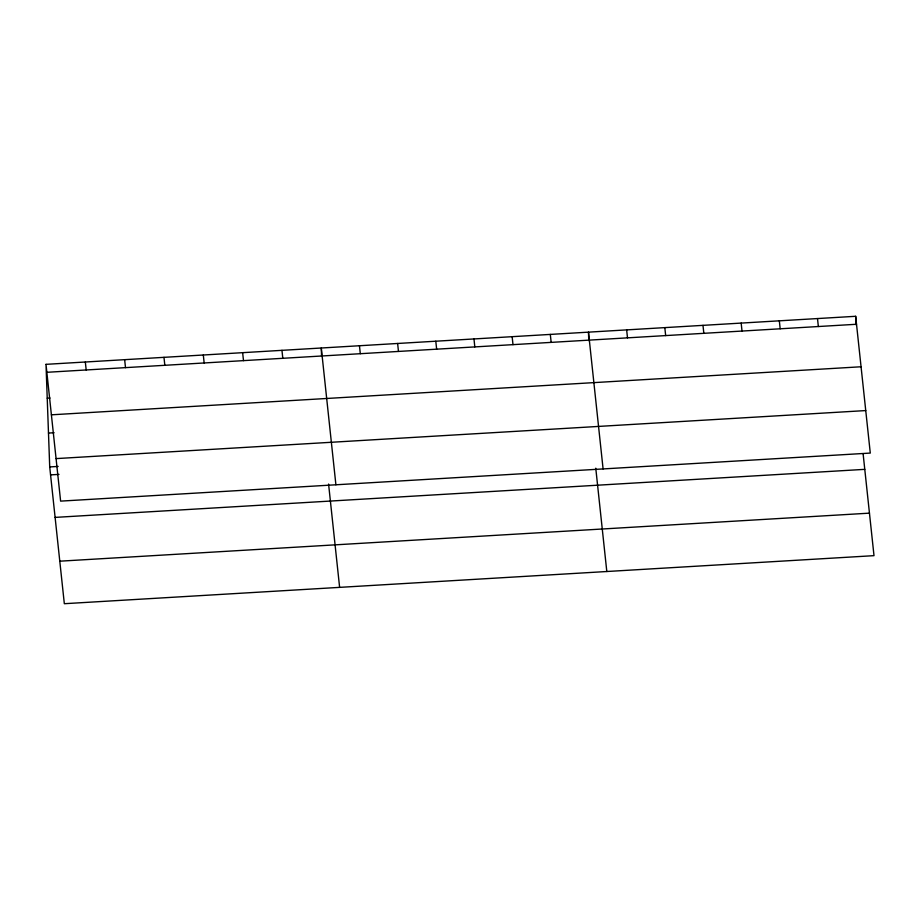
<?xml version="1.0" encoding="UTF-8"?>
<svg xmlns="http://www.w3.org/2000/svg" width="920" height="920" viewBox="0 0 920 920"><rect width="100%" height="100%" fill="white"/><g stroke="black" fill="none" stroke-linecap="round" stroke-linejoin="round"><path stroke-width="1.38" d="M46 364.343L855.669 316.296L870.285 453.077L60.616 501.124L46 364.343L49.714 466.923L64.331 603.704L874 555.657L863.109 453.767M46.851 372.301L856.52 324.266M47.23 398.199L50.036 398.026M51.393 414.816L861.062 366.769M48.484 433.067L54.107 432.733M56.074 458.608L865.743 410.573M49.714 466.923L58.144 466.428M50.565 474.881L58.995 474.386M55.108 517.396L864.777 469.349M59.788 561.188L869.457 513.153M817.5 318.561L818.351 326.519M779.332 320.827L780.183 328.785M741.163 323.092L742.014 331.05M702.983 325.358L703.834 333.316M664.815 327.623L665.666 335.581M626.646 329.889L627.497 337.847M603.094 468.935L588.478 332.154L588.788 340.618M595.769 468.199L606.809 571.515M550.309 334.42L551.16 342.378M512.141 336.685L512.992 344.643M473.972 338.951L474.823 346.909M435.792 341.216L436.643 349.174M397.624 343.482L398.475 351.44M359.455 345.747L360.306 353.705M335.903 484.782L321.287 348.001L321.597 356.466M328.578 484.058L339.618 587.362M281.957 350.336L282.808 358.305M242.638 352.671L243.489 360.64M203.308 355.005L204.159 362.974M163.978 357.339L164.829 365.309M124.648 359.674L125.499 367.632M85.33 362.008L86.181 369.966M855.669 316.296L855.98 324.76"/></g></svg>
